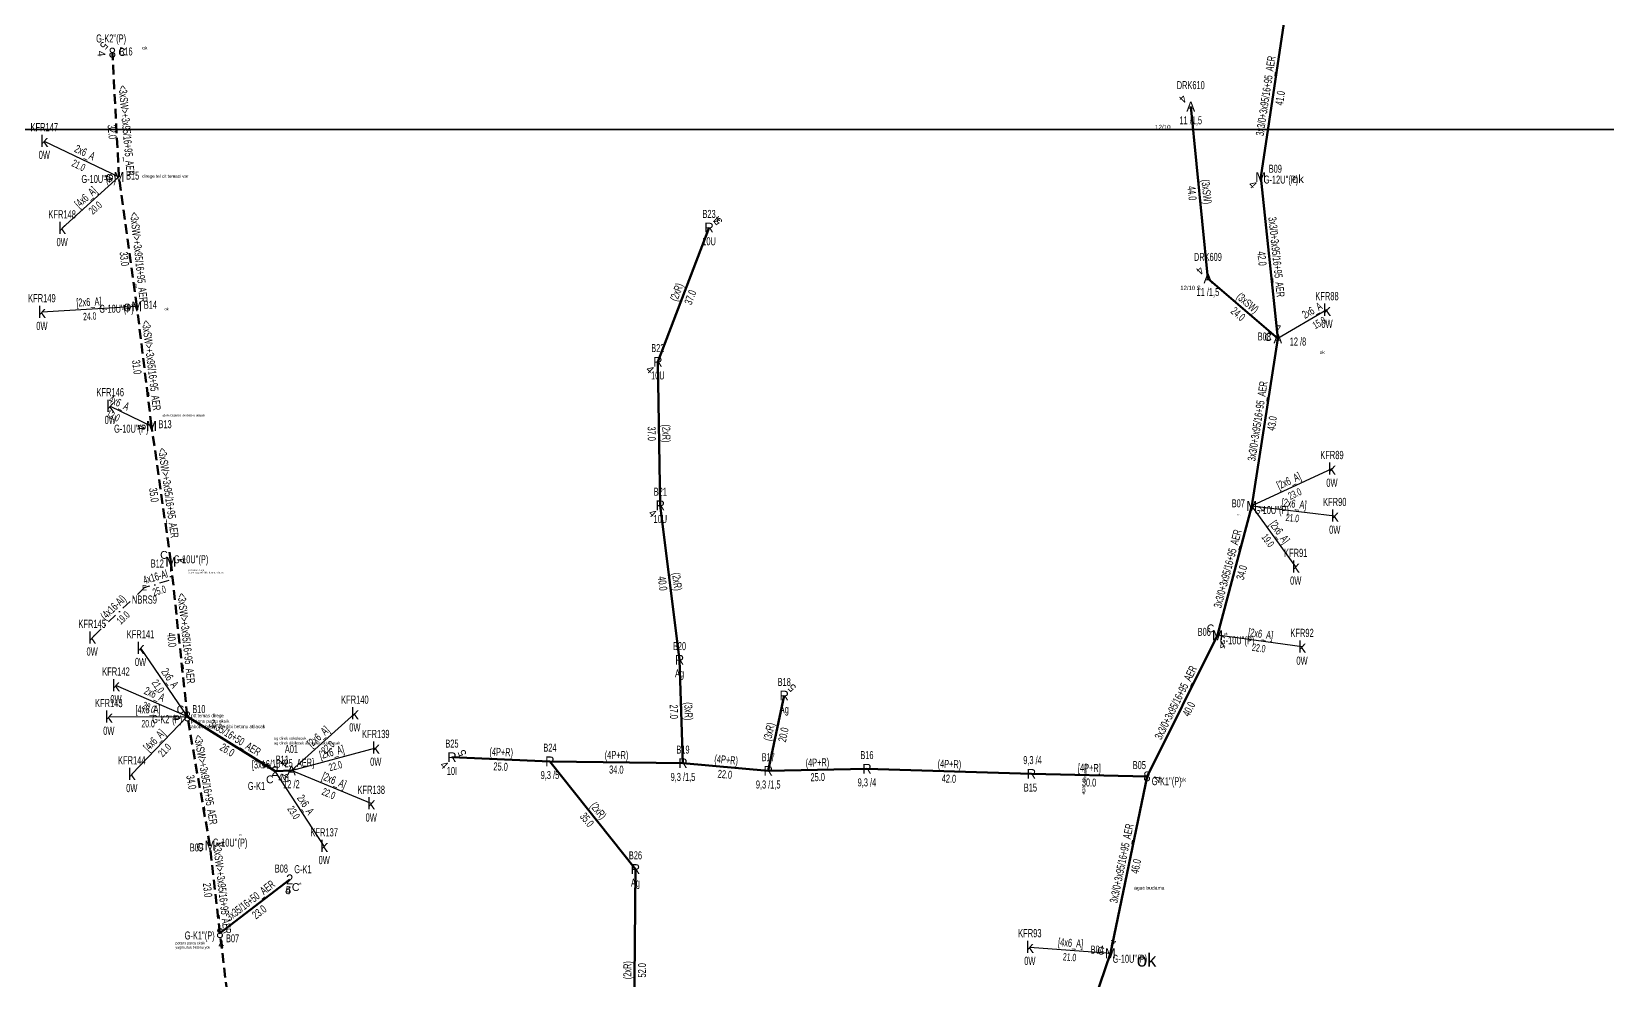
# Model space of a CAD drawing. Header units: millimetres. Extents: x 593538 to 596486, y 4087277 to 4091598.
# Drawn here: x 594845.9 to 595249.6, y 4089219.5 to 4089462.6 of the extents above; entities that cross this region are included whole.
import ezdxf
from ezdxf.enums import TextEntityAlignment as Align

# ---------------------------------------------------------------- set-up
doc = ezdxf.new("R2010")
doc.units = ezdxf.units.MM
doc.linetypes.add('DASHDOT', pattern=[5, 2.5, -1.25, 0, -1.25])
doc.linetypes.add('DASHED', pattern=[3.75, 2.5, -1.25])
doc.layers.add('ANTET', color=250, linetype='Continuous')
for name, color, linetype, lineweight in [('DIREK_AG_MEVCUT', 120, 'Continuous', 25), ('DIREK_AG_YENI', 108, 'Continuous', 25), ('DIREK_OG_MEVCUT', 16, 'Continuous', 25), ('DIREK_OG_YENI', 10, 'Continuous', 25), ('HAT_ABONE_HAVAI_BYSK', 30, 'Continuous', 30), ('HAT_ABONE_HAVAI_YENI', 30, 'Continuous', 30), ('HAT_ABONE_YERALTI_MEVCUT', 56, 'DASHDOT', 30), ('HAT_ABONE_YERALTI_YENI', 30, 'DASHDOT', 30), ('HAT_AG_HAVAI_BYSK', 3, 'Continuous', 50), ('HAT_AG_HAVAI_MEVCUT', 126, 'Continuous', 50), ('HAT_AG_HAVAI_YENI', 3, 'Continuous', 50), ('HAT_OG_HAVAI_ILERDE', 1, 'DASHED', 70), ('HAT_OG_HAVAI_MEVCUT', 48, 'Continuous', 70), ('HAT_OG_HAVAI_YENI', 1, 'Continuous', 70), ('KOFRE_ABONE_MEVCUT', 6, 'Continuous', 25), ('NODE_ABONE_YENI', 5, 'Continuous', 25), ('Remarks', 1, 'Continuous', 25)]:
    doc.layers.add(name, color=color, linetype=linetype, lineweight=lineweight)
doc.styles.add('Direk', font='B_CAD')
doc.styles.add('New TextStyle_0', font='ARIALUNI.ttf')
doc.styles.get("Standard").update_dxf_attribs({"font": 'Arial'})

msp = doc.modelspace()

# ---------------------------------------------------------------- linework, layer by layer
at = {"layer": 'ANTET', "flags": 128}
for points in [[(593952.5, 4089437.5), (593952.5, 4090517.5), (596292.5, 4090517.5), (596292.5, 4089437.5), (593952.5, 4089437.5)], [(593537.5, 4088357.5), (593537.5, 4089437.5), (596057.5, 4089437.5), (596057.5, 4088357.5), (593537.5, 4088357.5)]]:
    msp.add_lwpolyline(points, close=True, dxfattribs=at)
at = {"layer": 'HAT_ABONE_HAVAI_BYSK'}
for p, q in [((594868.3, 4089425.36), (594853.74, 4089412.24)), ((594872.86, 4089392.21), (594848.55, 4089390.76)), ((595178.99, 4089350.59), (595158.44, 4089341.08)), ((595158.44, 4089341.08), (595179.72, 4089338.56)), ((595169.72, 4089325.53), (595158.44, 4089341.08)), ((595171.33, 4089305.02), (595149.68, 4089307.96)), ((594865.69, 4089287.06), (594885.79, 4089287.2)), ((594885.79, 4089287.2), (594871.58, 4089272.38)), ((594928.72, 4089287.92), (594912.47, 4089273.32)), ((594912.47, 4089273.32), (594934.07, 4089279.13)), ((594932.91, 4089264.84), (594912.47, 4089273.32)), ((595101.61, 4089228.11), (595122.24, 4089226.5))]:
    msp.add_line(p, q, dxfattribs=at)
at = {"layer": 'HAT_ABONE_HAVAI_YENI'}
for p, q in [((594849.17, 4089434.57), (594868.3, 4089425.36)), ((595177.72, 4089391.29), (595165.13, 4089383.98)), ((594866.06, 4089366.68), (594876.63, 4089361.57)), ((594873.82, 4089304.67), (594885.79, 4089287.2)), ((594885.79, 4089287.2), (594867.52, 4089295.14)), ((594920.86, 4089253.94), (594908.27, 4089273.17))]:
    msp.add_line(p, q, dxfattribs=at)
at = {"layer": 'HAT_ABONE_YERALTI_MEVCUT', "flags": 128}
msp.add_lwpolyline([(594874.81, 4089320.16), (594861.42, 4089307.35)], dxfattribs=at)
at = {"layer": 'HAT_ABONE_YERALTI_YENI', "flags": 128}
msp.add_lwpolyline([(594881.58, 4089326.79), (594881.42, 4089322.09), (594874.81, 4089320.16)], dxfattribs=at)
at = {"layer": 'HAT_AG_HAVAI_BYSK'}
for p, q in [((594912.47, 4089273.32), (594908.27, 4089273.17)), ((595102.02, 4089272.45), (595131.62, 4089271.81))]:
    msp.add_line(p, q, dxfattribs=at)
at = {"layer": 'HAT_AG_HAVAI_MEVCUT'}
for p, q in [((595006.32, 4089378.03), (595019.45, 4089412.39)), ((595006.95, 4089341.24), (595006.32, 4089378.03)), ((595011.87, 4089301.68), (595006.95, 4089341.24)), ((595012.76, 4089275.18), (595011.87, 4089301.68)), ((595034.59, 4089273.24), (595038.7, 4089292.51)), ((594978.68, 4089275.67), (594953.58, 4089276.72)), ((595012.76, 4089275.18), (594978.68, 4089275.67)), ((594978.68, 4089275.67), (595000.59, 4089248.09)), ((595034.59, 4089273.24), (595012.76, 4089275.18)), ((595059.88, 4089273.78), (595034.59, 4089273.24)), ((595102.02, 4089272.45), (595059.88, 4089273.78)), ((595000.59, 4089248.09), (595000.18, 4089196.23))]:
    msp.add_line(p, q, dxfattribs=at)
at = {"layer": 'HAT_AG_HAVAI_YENI'}
for p, q in [((594885.79, 4089287.2), (594908.27, 4089273.17)), ((594894.16, 4089231.68), (594912.03, 4089245.44))]:
    msp.add_line(p, q, dxfattribs=at)
at = {"layer": 'HAT_OG_HAVAI_ILERDE'}
for p, q in [((594868.3, 4089425.36), (594866.6, 4089457.2)), ((594872.86, 4089392.21), (594868.3, 4089425.36)), ((594876.63, 4089361.57), (594872.86, 4089392.21)), ((594881.58, 4089326.79), (594876.63, 4089361.57)), ((594885.79, 4089287.2), (594881.58, 4089326.79)), ((594891.6, 4089254.11), (594885.79, 4089287.2)), ((594894.16, 4089231.68), (594891.6, 4089254.11)), ((594899.59, 4089186.82), (594894.16, 4089231.68))]:
    msp.add_line(p, q, dxfattribs=at)
at = {"layer": 'HAT_OG_HAVAI_MEVCUT'}
for p, q in [((595147.22, 4089399.39), (595142.83, 4089443.38)), ((595165.13, 4089383.98), (595147.22, 4089399.39))]:
    msp.add_line(p, q, dxfattribs=at)
at = {"layer": 'HAT_OG_HAVAI_YENI'}
for p, q in [((595166.96, 4089466.34), (595160.75, 4089425.34)), ((595160.75, 4089425.34), (595165.13, 4089383.98)), ((595165.13, 4089383.98), (595158.44, 4089341.08)), ((595158.44, 4089341.08), (595149.68, 4089307.96)), ((595149.68, 4089307.96), (595131.62, 4089271.81)), ((595131.62, 4089271.81), (595122.24, 4089226.5)), ((595122.24, 4089226.5), (595109.74, 4089189.79))]:
    msp.add_line(p, q, dxfattribs=at)

# ---------------------------------------------------------------- texts
at = {"layer": 'DIREK_AG_MEVCUT', "linetype": 'ByBlock', "width": 0.53}
for s, p in [('B23', (595019.45, 4089415.89)), ('10U', (595019.45, 4089408.89)), ('B22', (595006.32, 4089381.53)), ('10U', (595006.32, 4089374.53)), ('B21', (595006.95, 4089344.74)), ('10U', (595006.95, 4089337.74)), ('B20', (595011.87, 4089305.18)), ('Ag', (595011.87, 4089298.18)), ('B18', (595038.7, 4089296.01)), ('Ag', (595038.7, 4089289.01)), ('B25', (594953.58, 4089280.22)), ('B24', (594978.68, 4089279.17)), ('B19', (595012.76, 4089278.68)), ('B17', (595034.59, 4089276.74)), ('B16', (595059.88, 4089277.28)), ('9,3 /4', (595102.29, 4089275.99)), ('10I', (594953.58, 4089273.22)), ('9,3 /5', (594978.68, 4089272.17)), ('9,3 /1,5', (595012.76, 4089271.68)), ('9,3 /1,5', (595034.59, 4089269.74)), ('9,3 /4', (595059.88, 4089270.28)), ('B15', (595101.76, 4089268.96)), ('B26', (595000.59, 4089251.59)), ('Ag', (595000.59, 4089244.59))]:
    msp.add_text(s, height=2.05, dxfattribs=at).set_placement(p, align=Align.MIDDLE_CENTER)
at = {"layer": 'DIREK_AG_MEVCUT', "linetype": 'ByBlock', "style": 'Direk'}
for p in [(595019.45, 4089412.39), (595006.32, 4089378.03), (595006.95, 4089341.24), (595011.87, 4089301.68), (595038.7, 4089292.51), (594953.58, 4089276.72), (594978.68, 4089275.67), (595012.76, 4089275.18), (595034.59, 4089273.24), (595059.88, 4089273.78), (595102.02, 4089272.45), (595000.59, 4089248.09)]:
    msp.add_text('R', height=2.5, dxfattribs=at).set_placement(p, align=Align.MIDDLE_CENTER)
at = {"layer": 'DIREK_AG_MEVCUT', "color": 32, "style": 'Direk'}
for s, rotation, p in [('4', 495, (595021.43, 4089414.37)), ('5', 124.5407, (595021.76, 4089413.98)), ('4', 315, (595004.34, 4089376.05)), ('4', 315.4889, (595004.98, 4089339.24)), ('5', 495, (595040.68, 4089294.49)), ('5', 112.5, (594956.17, 4089277.79)), ('4', 315, (594951.6, 4089274.74))]:
    msp.add_text(s, height=2, rotation=rotation, dxfattribs=at).set_placement(p, align=Align.MIDDLE_CENTER)
at = {"layer": 'DIREK_AG_YENI', "width": 0.53}
for s, p in [('B11', (594910.12, 4089276.14)), ('G-K1', (594903.52, 4089269.37)), ('B08', (594909.89, 4089248.21)), ('G-K1', (594915.41, 4089248.05))]:
    msp.add_text(s, height=2.05, dxfattribs=at).set_placement(p, align=Align.MIDDLE_CENTER)
at = {"layer": 'DIREK_AG_YENI', "color": 32, "style": 'Direk'}
for s, rotation, p in [('5', 238.0205, (594905.89, 4089274.65)), ('4', 418.0206, (594910.64, 4089271.69)), ('4', 352.594, (594911.67, 4089242.66)), ('5', -7.406, (594911.67, 4089242.66))]:
    msp.add_text(s, height=2, rotation=rotation, dxfattribs=at).set_placement(p, align=Align.MIDDLE_CENTER)
at = {"layer": 'DIREK_AG_YENI', "style": 'Direk'}
for p in [(594908.27, 4089273.17), (594912.03, 4089245.44)]:
    msp.add_text('2', height=2.5, dxfattribs=at).set_placement(p, align=Align.MIDDLE_CENTER)
at = {"layer": 'DIREK_AG_YENI', "color": 4, "style": 'Direk'}
for p in [(594906.94, 4089271.05), (594913.55, 4089243.46)]:
    msp.add_text('C', height=2, dxfattribs=at).set_placement(p, align=Align.MIDDLE_CENTER)
at = {"layer": 'DIREK_OG_MEVCUT', "width": 0.53}
for s, p in [('DRK610', (595142.83, 4089448.88)), ('11 /1,5', (595142.83, 4089439.88)), ('DRK609', (595147.22, 4089404.89)), ('11 /1,5', (595147.22, 4089395.89)), ('B08', (595161.66, 4089384.5)), ('12 /8', (595170.29, 4089383.21)), ('A01', (594912.47, 4089278.82)), ('12 /2', (594912.47, 4089269.82))]:
    msp.add_text(s, height=2.05, dxfattribs=at).set_placement(p, align=Align.MIDDLE_CENTER)
at = {"layer": 'DIREK_OG_MEVCUT', "color": 32, "style": 'Direk'}
for rotation, p in [(225, (595140.85, 4089445.36)), (225, (595145.24, 4089401.37)), (538.7919, (595165.19, 4089386.78)), (225, (594910.49, 4089275.3))]:
    msp.add_text('4', height=2, rotation=rotation, dxfattribs=at).set_placement(p, align=Align.MIDDLE_CENTER)
at = {"layer": 'DIREK_OG_MEVCUT', "style": 'Direk'}
for p in [(595142.83, 4089443.38), (595147.22, 4089399.39), (595165.13, 4089383.98), (594912.47, 4089273.32)]:
    msp.add_text('A', height=2.5, dxfattribs=at).set_placement(p, align=Align.MIDDLE_CENTER)
at = {"layer": 'DIREK_OG_MEVCUT', "color": 4, "style": 'Direk'}
msp.add_text('C', height=2, dxfattribs=at).set_placement((595162.65, 4089384.35), align=Align.MIDDLE_CENTER)
at = {"layer": 'DIREK_OG_YENI', "width": 0.53}
for s, p in [("G-K2''(P)", (594866.28, 4089460.84)), ('B16', (594870.09, 4089457.51)), ("G-10U''(P)", (594863.09, 4089424.85)), ('B15', (594871.79, 4089425.71)), ("G-12U''(P)", (595165.94, 4089424.7)), ('B09', (595164.49, 4089427.47)), ('B14', (594876.33, 4089392.61)), ("G-10U''(P)", (594867.66, 4089391.61)), ("G-10U''(P)", (594871.45, 4089360.88)), ('B13', (594880.1, 4089362.03)), ('B07', (595155.01, 4089341.77)), ("G-10U''(P)", (595163.55, 4089340.05)), ('B12', (594878.11, 4089326.35)), ("G-10U''(P)", (594886.77, 4089327.43)), ('B06', (595146.29, 4089308.84)), ("G-10U''(P)", (595154.7, 4089306.66)), ('B10', (594888.76, 4089289.06)), ("G-K2''(P)", (594880.62, 4089286.47)), ('B05', (595129.65, 4089274.71)), ("G-K1''(P)", (595136.67, 4089270.59)), ('B09', (594888.13, 4089253.61)), ("G-10U''(P)", (594896.77, 4089254.86)), ("G-K1''(P)", (594888.97, 4089231.07)), ('B07', (594897.39, 4089230.33)), ('B04', (595118.87, 4089227.45)), ("G-10U''(P)", (595127.23, 4089225.1))]:
    msp.add_text(s, height=2.05, dxfattribs=at).set_placement(p, align=Align.MIDDLE_CENTER)
at = {"layer": 'DIREK_OG_YENI', "color": 32, "style": 'Direk'}
for s, rotation, p in [('5', 230.1182, (594864.45, 4089459)), ('4', 275.1182, (594863.81, 4089456.95)), ('4', 275.3664, (594865.52, 4089425.1)), ('4', 313.7116, (595158.73, 4089423.41)), ('4', 276.3386, (594870.07, 4089391.9)), ('4', 277.2922, (594873.85, 4089361.22)), ('4', 436.8924, (595161.17, 4089340.44)), ('4', 456.5796, (594884.37, 4089327.11)), ('4', 384.4685, (595150.84, 4089305.41)), ('4', 277.0398, (594883.02, 4089286.86)), ('4', 437.3228, (595134.35, 4089271.2)), ('4', 457.3747, (594894.37, 4089254.47)), ('4', 366.81, (594894.49, 4089228.9)), ('4', 526.2921, (595122.91, 4089229.22))]:
    msp.add_text(s, height=2, rotation=rotation, dxfattribs=at).set_placement(p, align=Align.MIDDLE_CENTER)
at = {"layer": 'DIREK_OG_YENI', "style": 'Direk'}
for s, p in [('8', (594866.6, 4089457.2)), ('M', (594868.3, 4089425.36)), ('M', (595160.75, 4089425.34)), ('M', (594872.86, 4089392.21)), ('M', (594876.63, 4089361.57)), ('M', (595158.44, 4089341.08)), ('M', (594881.58, 4089326.79)), ('M', (595149.68, 4089307.96)), ('8', (594885.79, 4089287.2)), ('8', (595131.62, 4089271.81)), ('M', (594891.6, 4089254.11)), ('8', (594894.16, 4089231.68)), ('M', (595122.24, 4089226.5))]:
    msp.add_text(s, height=2.5, dxfattribs=at).set_placement(p, align=Align.MIDDLE_CENTER)
at = {"layer": 'DIREK_OG_YENI', "color": 4, "style": 'Direk'}
for p in [(594869.1, 4089457.34), (594865.81, 4089425.13), (594870.37, 4089391.92), (594879.82, 4089328.55), (595147.91, 4089309.73), (594884.03, 4089288.97), (594889.12, 4089253.75), (595119.83, 4089227.16)]:
    msp.add_text('C', height=2, dxfattribs=at).set_placement(p, align=Align.MIDDLE_CENTER)
at = {"layer": 'HAT_ABONE_HAVAI_BYSK', "lineweight": 30, "width": 0.53}
for s, rotation, p in [('[4x6_A]', 402.0267, (594860.45, 4089419.43)), ('[2x6_A]', 363.4084, (594860.65, 4089392.33)), ('[2x6_A]', 384.8345, (595168.36, 4089346.6)), ('[2x6_A]', 353.2414, (595169.18, 4089340.66)), ('[2x6_A]', 305.9643, (595164.77, 4089333.81)), ('[2x6_A]', 352.2665, (595160.62, 4089307.33)), ('[4x6_A]', 0.3932, (594875.74, 4089287.98)), ('[2x6_A]', 401.9362, (594920.02, 4089281.26)), ('[4x6_A]', 406.1936, (594878.07, 4089280.38)), ('[2x6_A]', 15.0433, (594923.05, 4089277.05)), ('[2x6_A]', 337.4684, (594923.02, 4089269.87)), ('[4x6_A]', 355.5565, (595111.99, 4089228.15))]:
    msp.add_text(s, height=2.05, rotation=rotation, dxfattribs=at).set_placement(p, align=Align.CENTER)
for s, rotation, p in [('20.0', 402.0267, (594861.59, 4089418.17)), ('24.0', 363.4084, (594860.75, 4089390.63)), ('23.0', 384.8345, (595169.07, 4089345.06)), ('21.0', 353.2414, (595168.98, 4089338.97)), ('19.0', 305.9643, (595163.39, 4089332.81)), ('22.0', 352.2665, (595160.39, 4089305.65)), ('20.0', 0.3932, (594875.75, 4089286.28)), ('22.0', 401.9362, (594921.16, 4089279.99)), ('21.0', 406.1936, (594879.3, 4089279.2)), ('22.0', 15.0433, (594923.49, 4089275.41)), ('22.0', 337.4684, (594922.37, 4089268.3)), ('21.0', 355.5565, (595111.86, 4089226.46))]:
    msp.add_text(s, height=1.9, rotation=rotation, dxfattribs=at).set_placement(p, align=Align.TOP_CENTER)
at = {"layer": 'HAT_ABONE_HAVAI_YENI', "lineweight": 30, "width": 0.53}
for s, rotation, p in [('2x6_A', 334.2998, (594859.11, 4089430.73)), ('2x6_A', 389.9814, (595174.4, 4089390.31)), ('4x6_A', 334.9622, (594867.92, 4089366.58)), ('2x6_A', 304.4366, (594880.51, 4089296.42)), ('2x6_A', 336.5329, (594876.99, 4089291.95)), ('2x6_A', 303.2241, (594915.27, 4089264.02))]:
    msp.add_text(s, height=2.05, rotation=rotation, dxfattribs=at).set_placement(p, align=Align.CENTER)
for s, rotation, p in [('21.0', 334.2998, (594858.37, 4089429.2)), ('15.0', 389.9814, (595175.25, 4089388.84)), ('12.0', 334.9622, (594867.2, 4089365.04)), ('21.0', 304.4366, (594879.1, 4089295.45)), ('20.0', 336.5329, (594876.32, 4089290.39)), ('23.0', 303.2241, (594913.85, 4089263.09))]:
    msp.add_text(s, height=1.9, rotation=rotation, dxfattribs=at).set_placement(p, align=Align.TOP_CENTER)
at = {"layer": 'HAT_ABONE_YERALTI_MEVCUT', "lineweight": 30, "width": 0.53}
msp.add_text('(4x16-Al)', height=2.05, rotation=403.7472, dxfattribs=at).set_placement((594867.53, 4089314.37), align=Align.CENTER)
msp.add_text('19.0', height=1.9, rotation=403.7472, dxfattribs=at).set_placement((594868.7, 4089313.14), align=Align.TOP_CENTER)
at = {"layer": 'HAT_ABONE_YERALTI_YENI', "lineweight": 30, "width": 0.53}
msp.add_text('4x16-Al', height=2.05, rotation=376.2429, dxfattribs=at).set_placement((594877.88, 4089321.94), align=Align.CENTER)
msp.add_text('25.0', height=1.9, rotation=376.2429, dxfattribs=at).set_placement((594878.35, 4089320.31), align=Align.TOP_CENTER)
at = {"layer": 'HAT_AG_HAVAI_BYSK', "lineweight": 30, "width": 0.53}
for s, rotation, p in [('[3x16/16+25_AER]', 362.094, (594910.34, 4089274.1)), ('[4P+R]', 358.7679, (595116.84, 4089272.98, 297565.81))]:
    msp.add_text(s, height=2.05, rotation=rotation, dxfattribs=at).set_placement(p, align=Align.CENTER)
for s, rotation, p in [('4.0', 362.094, (594910.4, 4089272.4)), ('30.0', 358.7679, (595116.8, 4089271.28, 297565.81))]:
    msp.add_text(s, height=2.05, rotation=rotation, dxfattribs=at).set_placement(p, align=Align.TOP_CENTER)
at = {"layer": 'HAT_AG_HAVAI_MEVCUT', "lineweight": 30, "width": 0.53}
for s, rotation, p in [('(2xR)', 69.0813, (595012.09, 4089395.51)), ('(2xR)', 270.9779, (595007.48, 4089359.65)), ('(2xR)', 277.0916, (595010.25, 4089321.57)), ('(3xR)', 271.9265, (595013.16, 4089288.46)), ('(3xR)', 77.9648, (595035.82, 4089283.05)), ('(4P+R)', 357.6092, (594966.17, 4089277.04)), ('(4P+R)', 359.1837, (594995.73, 4089276.28)), ('(4P+R)', 354.9197, (595023.75, 4089275.06)), ('(4P+R)', 361.2261, (595047.22, 4089274.36)), ('(4P+R)', 358.1882, (595080.98, 4089273.97)), ('(2xR)', 308.4566, (594990.3, 4089262.41)), ('(2xR)', 449.5496, (594999.53, 4089222.17))]:
    msp.add_text(s, height=2.05, rotation=rotation, dxfattribs=at).set_placement(p, align=Align.CENTER)
for s, rotation, p in [('37.0', 69.0813, (595013.68, 4089394.9)), ('37.0', 270.9779, (595005.78, 4089359.62)), ('40.0', 277.0916, (595008.56, 4089321.36)), ('27.0', 271.9265, (595011.46, 4089288.41)), ('20.0', 77.9648, (595037.48, 4089282.7)), ('25.0', 357.6092, (594966.1, 4089275.35)), ('34.0', 359.1837, (594995.71, 4089274.58)), ('22.0', 354.9197, (595023.6, 4089273.37)), ('25.0', 361.2261, (595047.25, 4089272.66)), ('42.0', 358.1882, (595080.92, 4089272.27)), ('35.0', 308.4566, (594988.97, 4089261.35)), ('52.0', 449.5496, (595001.23, 4089222.15))]:
    msp.add_text(s, height=2.05, rotation=rotation, dxfattribs=at).set_placement(p, align=Align.TOP_CENTER)
at = {"layer": 'HAT_AG_HAVAI_YENI', "lineweight": 30, "width": 0.53}
for rotation, p in [(328.0209, (594897.48, 4089280.91)), (397.5948, (594902.58, 4089239.23))]:
    msp.add_text('3x35/16+50_AER', height=2.05, rotation=rotation, dxfattribs=at).set_placement(p, align=Align.CENTER)
for s, rotation, p in [('26.0', 328.0209, (594896.58, 4089279.47)), ('23.0', 397.5948, (594903.61, 4089237.89))]:
    msp.add_text(s, height=2.05, rotation=rotation, dxfattribs=at).set_placement(p, align=Align.TOP_CENTER)
at = {"layer": 'HAT_OG_HAVAI_ILERDE', "lineweight": 30, "width": 0.53}
for rotation, p in [(275.1177, (594869.25, 4089437.16)), (276.1112, (594872.38, 4089404.68)), (277.0207, (594875.59, 4089376.99)), (278.1067, (594879.95, 4089344.3)), (276.0698, (594884.53, 4089307.08)), (279.9485, (594889.53, 4089270.8)), (276.5183, (594893.72, 4089242.99))]:
    msp.add_text('<3xSW>+3x95/16+95_AER', height=2.05, rotation=rotation, dxfattribs=at).set_placement(p, align=Align.CENTER)
for s, rotation, p in [('32.0', 275.1177, (594867.56, 4089437.01)), ('33.0', 276.1112, (594870.69, 4089404.5)), ('31.0', 277.0207, (594873.9, 4089376.78)), ('35.0', 278.1067, (594878.27, 4089344.06)), ('40.0', 276.0698, (594882.84, 4089306.9)), ('34.0', 279.9485, (594887.86, 4089270.51)), ('23.0', 276.5183, (594892.03, 4089242.8))]:
    msp.add_text(s, height=2.05, rotation=rotation, dxfattribs=at).set_placement(p, align=Align.TOP_CENTER)
at = {"layer": 'HAT_OG_HAVAI_MEVCUT', "lineweight": 30, "width": 0.53}
for s, rotation, p in [('44.0', 275.6921, (595144.18, 4089421.3)), ('24.0', 319.3001, (595155.62, 4089391.04))]:
    msp.add_text(s, height=2.05, rotation=rotation, dxfattribs=at).set_placement(p, align=Align.TOP_CENTER)
for rotation, p in [(275.6921, (595145.87, 4089421.47)), (319.3001, (595156.73, 4089392.33))]:
    msp.add_text('(3xSW)', height=2.05, rotation=rotation, dxfattribs=at).set_placement(p, align=Align.CENTER)
at = {"layer": 'HAT_OG_HAVAI_YENI', "lineweight": 30, "width": 0.53}
for rotation, p in [(441.383, (595163.02, 4089445.97, 297580.37)), (276.04, (595163.78, 4089404.75, 297582.56)), (441.1457, (595160.94, 4089362.66, 297579.22)), (435.1823, (595153.24, 4089324.74, 297574.84)), (423.4527, (595139.89, 4089290.27, 297565.81)), (438.3041, (595126.1, 4089249.33, 297561.12))]:
    msp.add_text('3x3/0+3x95/16+95_AER', height=2.05, rotation=rotation, dxfattribs=at).set_placement(p, align=Align.CENTER)
for s, rotation, p in [('41.0', 441.383, (595164.7, 4089445.71, 297580.37)), ('42.0', 276.04, (595162.09, 4089404.57, 297582.56)), ('43.0', 441.1457, (595162.62, 4089362.4, 297579.22)), ('34.0', 435.1823, (595154.88, 4089324.3, 297574.84)), ('40.0', 423.4527, (595141.41, 4089289.51, 297565.81)), ('46.0', 438.3041, (595127.76, 4089248.99, 297561.12))]:
    msp.add_text(s, height=2.05, rotation=rotation, dxfattribs=at).set_placement(p, align=Align.TOP_CENTER)
at = {"layer": 'KOFRE_ABONE_MEVCUT', "width": 0.6}
for s, p in [('KFR147', (594849.17, 4089437.07)), ('KFR148', (594853.74, 4089414.74)), ('KFR149', (594848.55, 4089393.26)), ('KFR88', (595177.72, 4089393.79)), ('KFR146', (594866.06, 4089369.18)), ('KFR89', (595178.99, 4089353.09)), ('KFR90', (595179.72, 4089341.06)), ('KFR91', (595169.72, 4089328.03)), ('KFR145', (594861.42, 4089309.85)), ('KFR141', (594873.82, 4089307.17)), ('KFR92', (595171.33, 4089307.52)), ('KFR142', (594867.52, 4089297.64)), ('KFR140', (594928.72, 4089290.42)), ('KFR143', (594865.69, 4089289.56)), ('KFR139', (594934.07, 4089281.63)), ('KFR144', (594871.58, 4089274.88)), ('KFR138', (594932.91, 4089267.34)), ('KFR137', (594920.86, 4089256.44)), ('KFR93', (595101.61, 4089230.61))]:
    msp.add_text(s, height=2.1, dxfattribs=at).set_placement(p, align=Align.CENTER)
at = {"layer": 'KOFRE_ABONE_MEVCUT', "style": 'Direk'}
for p in [(594849.17, 4089434.57), (594853.74, 4089412.24), (594848.55, 4089390.76), (595177.72, 4089391.29), (594866.06, 4089366.68), (595178.99, 4089350.59), (595179.72, 4089338.56), (595169.72, 4089325.53), (594861.42, 4089307.35), (594873.82, 4089304.67), (595171.33, 4089305.02), (594867.52, 4089295.14), (594865.69, 4089287.06), (594928.72, 4089287.92), (594934.07, 4089279.13), (594871.58, 4089272.38), (594932.91, 4089264.84), (594920.86, 4089253.94), (595101.61, 4089228.11)]:
    msp.add_text('k', height=3, dxfattribs=at).set_placement(p, align=Align.MIDDLE_CENTER)
at = {"layer": 'KOFRE_ABONE_MEVCUT', "width": 0.6}
for p in [(594849.17, 4089432.07), (594853.74, 4089409.74), (594848.55, 4089388.26), (595177.72, 4089388.79), (594866.06, 4089364.18), (595178.99, 4089348.09), (595179.72, 4089336.06), (595169.72, 4089323.03), (594861.42, 4089304.85), (594873.82, 4089302.17), (595171.33, 4089302.52), (594867.52, 4089292.64), (594865.69, 4089284.56), (594928.72, 4089285.42), (594934.07, 4089276.63), (594871.58, 4089269.88), (594932.91, 4089262.34), (594920.86, 4089251.44), (595101.61, 4089225.61)]:
    msp.add_text('0W', height=2.1, dxfattribs=at).set_placement(p, align=Align.TOP_CENTER)
at = {"layer": 'NODE_ABONE_YENI', "style": 'Direk'}
msp.add_text('E', height=1.4, dxfattribs=at).set_placement((594874.81, 4089320.16), align=Align.MIDDLE_CENTER)
at = {"layer": 'NODE_ABONE_YENI', "width": 0.6}
msp.add_text('NBRS9', height=2.1, dxfattribs=at).set_placement((594874.81, 4089318.16), align=Align.TOP_CENTER)
at = {"layer": 'Remarks', "lineweight": 0, "attachment_point": 1, "style": 'New TextStyle_0'}
for s, insert, char_height in [('ok', (594874.23, 4089458.9), 0.923), ('direge tel cit temasi var', (594874.26, 4089425.98), 0.8229), ('ok', (595168.75, 4089425.9), 2.072), ('ok', (594879.94, 4089391.93), 0.762), ('ok', (595175.86, 4089380.9), 0.885), ('abone baglantisi dibi betonu atilacak', (594879.41, 4089364.55), 0.4845), ('ok', (595154.79, 4089339.19), 0.519), ('ptt temas direge^Jabone baglantisi dibi betonu atilacak', (594886.11, 4089324.88), 0.3975), ('ok', (595151.3, 4089308.72), 0.656), ('ptt temas direge^Jpotans parca eksik^Jabone baglantisi dibi betonu atilacak', (594886.79, 4089287.81), 0.8405), ('og direk sökülecek^Jag direk dikilecek aboneler aktarilacak', (594908.01, 4089281.93), 0.7172), ('ok', (595140.05, 4089271.54), 1.058), ('ok', (594899.02, 4089257.13), 0.465), ('ok', (594914.3, 4089244.62), 0.512), ('agac budama', (595128.32, 4089243.73), 0.9185), ('potans parca eksik^Jyagmurluk betonu yok', (594882.75, 4089229.45), 0.6516), ('ok', (595129.01, 4089226.49), 3.383)]:
    msp.add_mtext(s, dxfattribs=dict(at, insert=insert, char_height=char_height))
at = {"layer": 'Remarks', "color": 6, "lineweight": 0, "attachment_point": 1, "style": 'New TextStyle_0'}
for s, insert, char_height in [('12/10', (595133.68, 4089438.71), 1.14), ('12/10 S', (595140.16, 4089397.49), 1.084)]:
    msp.add_mtext(s, dxfattribs=dict(at, insert=insert, char_height=char_height))
at = {"layer": 'Remarks', "lineweight": 0, "insert": (595114.69, 4089267.26), "char_height": 0.9082, "attachment_point": 1, "rotation": 83.9213, "style": 'New TextStyle_0'}
msp.add_mtext('agac budama', dxfattribs=at)

doc.saveas('drawing.dxf')
